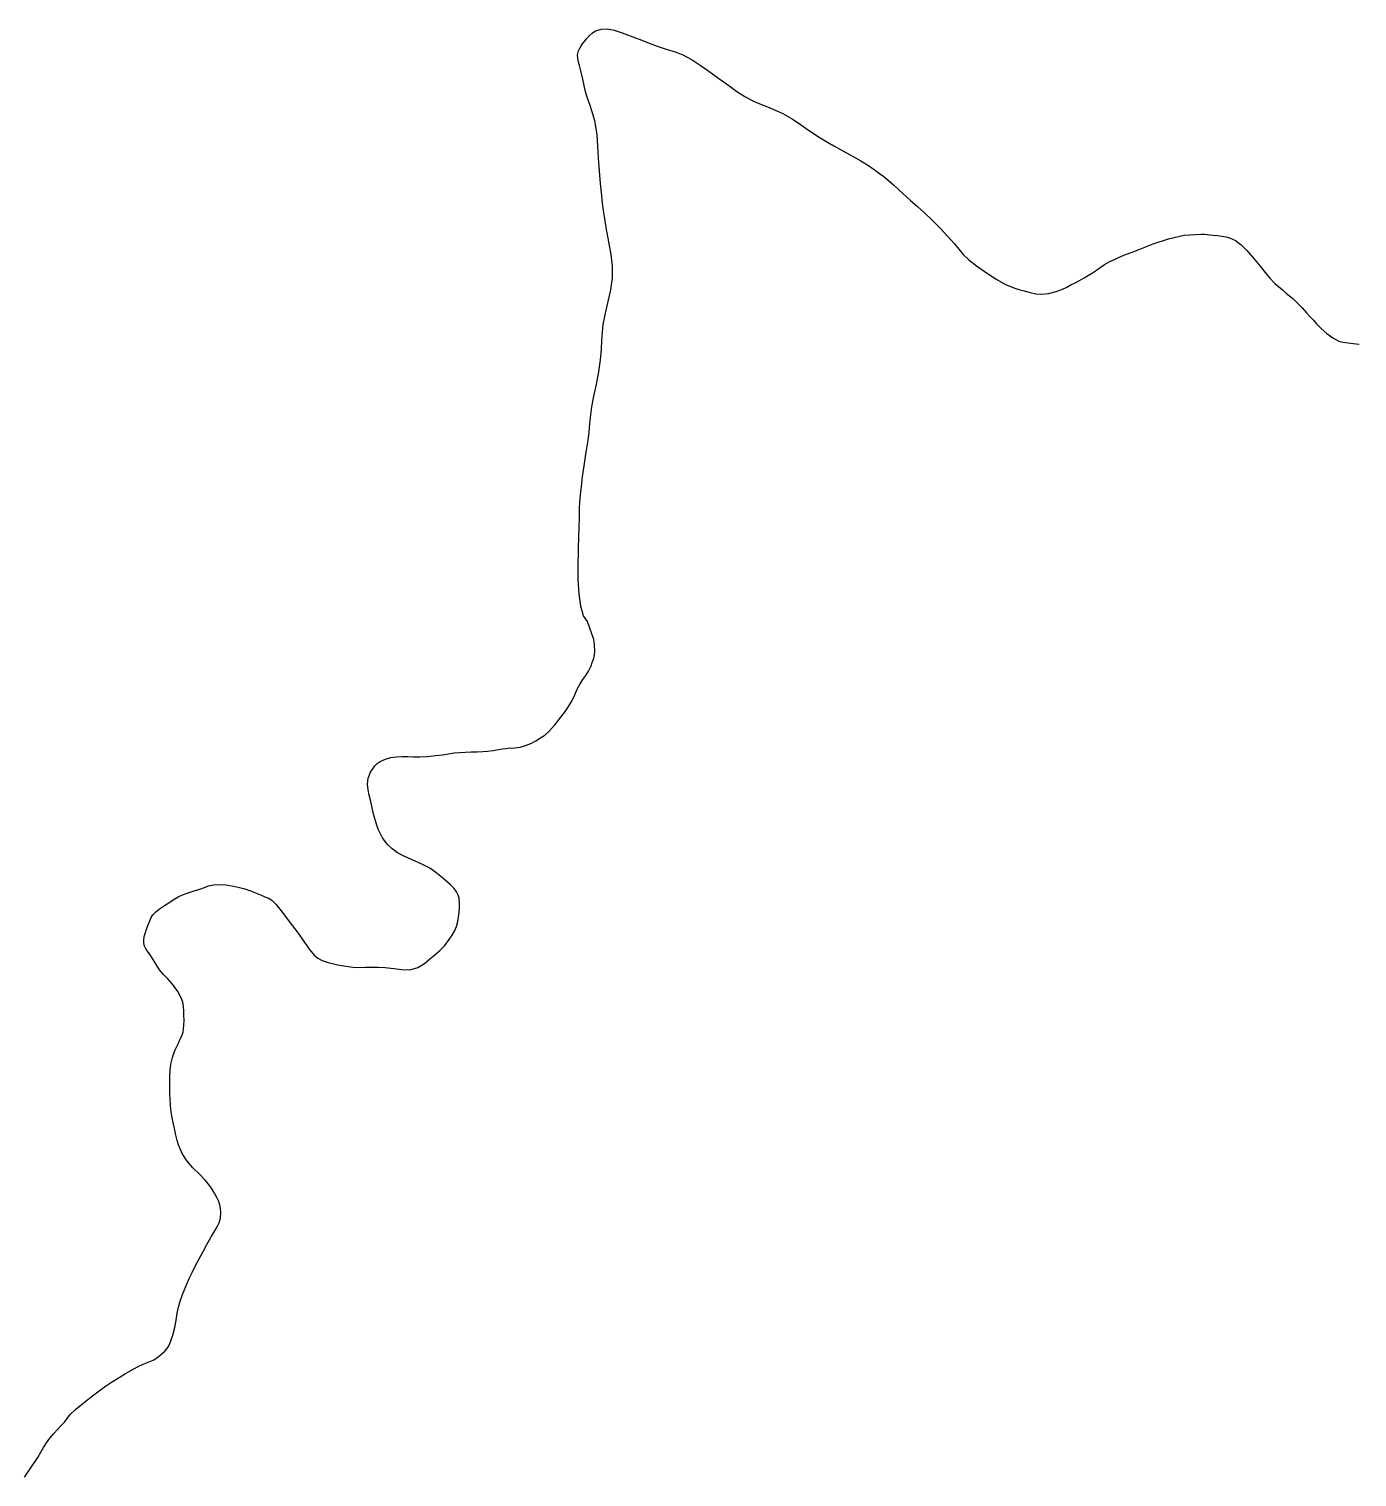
# Model space of a CAD drawing. Header units: inches. Extents: x 11258954 to 11313122, y 3645444 to 3695200.
# Drawn here: x 11273456 to 11274331, y 3691448 to 3692402 of the extents above; entities that cross this region are included whole.
import ezdxf

# ---------------------------------------------------------------- set-up
doc = ezdxf.new("R2010")
doc.units = ezdxf.units.IN
doc.header["$MEASUREMENT"] = 0
doc.layers.add('AnnexationHistory', color=183, linetype='Continuous')
doc.layers.add('ZipCode', color=108, linetype='Continuous')

msp = doc.modelspace()

# ---------------------------------------------------------------- linework, layer by layer
at = {"layer": 'AnnexationHistory'}
msp.add_polyline3d([(11273453.469, 3691448.4375, 0), (11273457.7815, 3691454.5, 0), (11273462.3125, 3691461.3125, 0), (11273464.375, 3691464.75, 0), (11273466.125, 3691467.875, 0), (11273467.969, 3691470.875, 0), (11273470.2815, 3691474.125, 0), (11273472.75, 3691477.125, 0), (11273475.1875, 3691479.75, 0), (11273477.5315, 3691482.1875, 0), (11273479.875, 3691484.5, 0), (11273483.4375, 3691489.5, 0), (11273487.344, 3691493.0625, 0), (11273491.9065, 3691496.9375, 0), (11273497.4375, 3691501.25, 0), (11273502.594, 3691505.125, 0), (11273506.7815, 3691508.1875, 0), (11273510.9065, 3691511, 0), (11273515.7815, 3691514, 0), (11273520.094, 3691516.5625, 0), (11273524.0625, 3691518.875, 0), (11273527.9065, 3691520.9375, 0), (11273531.75, 3691522.75, 0), (11273534.9375, 3691524.0625, 0), (11273538.1875, 3691525.5, 0), (11273541.4065, 3691527.375, 0), (11273544.5, 3691529.9375, 0), (11273546, 3691531.4375, 0), (11273547.25, 3691532.875, 0), (11273548.3125, 3691534.4375, 0), (11273549.2815, 3691536.375, 0), (11273551.219, 3691541.8125, 0), (11273552.5, 3691546.9375, 0), (11273553.344, 3691551.75, 0), (11273554.094, 3691556.3125, 0), (11273554.9065, 3691560.25, 0), (11273556.0315, 3691564.3125, 0), (11273557.5625, 3691568.75, 0), (11273559.6565, 3691573.875, 0), (11273562.0315, 3691579.25, 0), (11273564.0625, 3691583.6875, 0), (11273566.094, 3691587.75, 0), (11273568.4375, 3691592.1875, 0), (11273571.094, 3691597.0625, 0), (11273573.6565, 3691601.6875, 0), (11273576.219, 3691606.1875, 0), (11273576.469, 3691606.625, 0), (11273578.8125, 3691610.5625, 0), (11273580.375, 3691613.1875, 0), (11273581.75, 3691615.9375, 0), (11273582.6565, 3691619, 0), (11273582.8125, 3691622.5625, 0), (11273582.5625, 3691625.3125, 0), (11273582.125, 3691627.625, 0), (11273581.469, 3691629.8125, 0), (11273580.4065, 3691632.125, 0), (11273578.5625, 3691635.5, 0), (11273576.625, 3691638.625, 0), (11273574.625, 3691641.4375, 0), (11273572.4375, 3691644.0625, 0), (11273568.5315, 3691648.0625, 0), (11273564.469, 3691652, 0), (11273560.5625, 3691656.375, 0), (11273557.2815, 3691661.625, 0), (11273555.9375, 3691664.5625, 0), (11273554.9375, 3691667.3125, 0), (11273554.094, 3691670.1875, 0), (11273553.2815, 3691673.625, 0), (11273552.2815, 3691677.9375, 0), (11273551.4065, 3691681.8125, 0), (11273550.6875, 3691685.3125, 0), (11273550.094, 3691688.75, 0), (11273549.594, 3691693.1875, 0), (11273549.344, 3691697.875, 0), (11273549.3125, 3691700.25, 0), (11273549.25, 3691702.75, 0), (11273549.2815, 3691707.9375, 0), (11273549.3125, 3691712.3125, 0), (11273549.375, 3691716.3125, 0), (11273549.8125, 3691720.3125, 0), (11273550.9065, 3691724.6875, 0), (11273551.844, 3691727.375, 0), (11273552.844, 3691729.75, 0), (11273553.844, 3691732, 0), (11273554.875, 3691734.25, 0), (11273555.6565, 3691736, 0), (11273556.469, 3691737.8125, 0), (11273557.25, 3691739.625, 0), (11273558.0625, 3691741.4375, 0), (11273558.5315, 3691745.9375, 0), (11273558.5625, 3691749.25, 0), (11273558.5315, 3691752.375, 0), (11273558.469, 3691755.375, 0), (11273558.2815, 3691758.3125, 0), (11273557.719, 3691761.25, 0), (11273556.5315, 3691764.4375, 0), (11273554.469, 3691768.1875, 0), (11273551.0315, 3691773, 0), (11273547.9375, 3691776.5, 0), (11273545.125, 3691779.4375, 0), (11273542.5, 3691782.5625, 0), (11273540.719, 3691785.25, 0), (11273538.969, 3691788.125, 0), (11273537.1565, 3691791.0625, 0), (11273535.3125, 3691793.6875, 0), (11273534.1875, 3691795.1875, 0), (11273533.1565, 3691796.75, 0), (11273532.4375, 3691798.625, 0), (11273532.125, 3691800.875, 0), (11273532.1565, 3691802.5, 0), (11273532.3125, 3691803.9375, 0), (11273532.594, 3691805.1875, 0), (11273532.9375, 3691806.5, 0), (11273533.875, 3691809.25, 0), (11273534.9375, 3691812.0625, 0), (11273536.0315, 3691814.6875, 0), (11273536.9065, 3691816.875, 0), (11273538.0625, 3691818.8125, 0), (11273539.969, 3691820.75, 0), (11273542.5315, 3691822.75, 0), (11273545.6875, 3691824.8125, 0), (11273549.2815, 3691827.125, 0), (11273552.1565, 3691829.0625, 0), (11273554.8125, 3691830.625, 0), (11273557.6565, 3691832, 0), (11273561.3125, 3691833.3125, 0), (11273565.219, 3691834.5625, 0), (11273568.969, 3691835.6875, 0), (11273572.0315, 3691836.8125, 0), (11273574.7815, 3691837.75, 0), (11273578.0625, 3691838.4375, 0), (11273581.969, 3691838.6875, 0), (11273586.4065, 3691838.375, 0), (11273591.1875, 3691837.625, 0), (11273595.094, 3691836.8125, 0), (11273598.6565, 3691835.75, 0), (11273602.344, 3691834.4375, 0), (11273605.5625, 3691833.1875, 0), (11273608.844, 3691831.875, 0), (11273611.875, 3691830.625, 0), (11273614.3125, 3691829.625, 0), (11273616.6875, 3691828.1875, 0), (11273619.0625, 3691825.75, 0), (11273621.6875, 3691822.5, 0), (11273624.6875, 3691818.4375, 0), (11273628.469, 3691813.375, 0), (11273631.469, 3691809.5, 0), (11273634.094, 3691806.0625, 0), (11273636.6565, 3691802.5, 0), (11273638, 3691800.5, 0), (11273639.375, 3691798.5, 0), (11273640.8125, 3691796.4375, 0), (11273642.25, 3691794.5, 0), (11273644.25, 3691792.1875, 0), (11273646.594, 3691790.25, 0), (11273649.5315, 3691788.625, 0), (11273653.4375, 3691787.3125, 0), (11273659.7815, 3691785.75, 0), (11273665.0315, 3691784.8125, 0), (11273669.6565, 3691784.3125, 0), (11273674.1875, 3691784.125, 0), (11273678, 3691784.1875, 0), (11273682.0625, 3691784.25, 0), (11273686.375, 3691784.25, 0), (11273690.9375, 3691784.125, 0), (11273696.6875, 3691783.4375, 0), (11273702.0315, 3691782.625, 0), (11273707.1875, 3691782.5625, 0), (11273712.469, 3691784.125, 0), (11273714.75, 3691785.375, 0), (11273716.8125, 3691786.75, 0), (11273718.6875, 3691788.1875, 0), (11273720.469, 3691789.6875, 0), (11273723.7815, 3691792.4375, 0), (11273727.0625, 3691795.3125, 0), (11273730.25, 3691798.5625, 0), (11273733.219, 3691802.5, 0), (11273735.1565, 3691805.375, 0), (11273736.719, 3691808.0625, 0), (11273737.969, 3691810.9375, 0), (11273738.8125, 3691814.4375, 0), (11273739.5, 3691818.75, 0), (11273739.9065, 3691822.75, 0), (11273740, 3691826.3125, 0), (11273739.625, 3691829.625, 0), (11273739.0315, 3691831.75, 0), (11273738.0315, 3691833.8125, 0), (11273736.4065, 3691836, 0), (11273734.0315, 3691838.375, 0), (11273728.6875, 3691843.125, 0), (11273724.4375, 3691846.625, 0), (11273720.4065, 3691849.375, 0), (11273715.6565, 3691851.9375, 0), (11273712.375, 3691853.4375, 0), (11273709.125, 3691854.8125, 0), (11273705.969, 3691856.1875, 0), (11273702.9065, 3691857.5625, 0), (11273699.094, 3691859.625, 0), (11273695.5315, 3691862.125, 0), (11273692.2815, 3691865.3125, 0), (11273689.344, 3691869.5, 0), (11273687.719, 3691872.4375, 0), (11273686.469, 3691875.125, 0), (11273685.469, 3691877.75, 0), (11273684.5625, 3691880.6875, 0), (11273683.4065, 3691885, 0), (11273682.4065, 3691889.1875, 0), (11273681.5, 3691893.3125, 0), (11273680.5625, 3691897.4375, 0), (11273679.75, 3691901.125, 0), (11273679.344, 3691904.875, 0), (11273679.719, 3691908.6875, 0), (11273681.344, 3691912.625, 0), (11273682.8125, 3691914.9375, 0), (11273684.25, 3691916.875, 0), (11273685.844, 3691918.5, 0), (11273687.75, 3691919.8125, 0), (11273691.125, 3691921.3125, 0), (11273694.7815, 3691922.25, 0), (11273698.5, 3691922.8125, 0), (11273702.094, 3691923, 0), (11273705.875, 3691922.9375, 0), (11273709.6565, 3691922.8125, 0), (11273713.844, 3691922.75, 0), (11273718.875, 3691923, 0), (11273724.219, 3691923.5625, 0), (11273728.6875, 3691924.1875, 0), (11273732.625, 3691924.8125, 0), (11273736.4065, 3691925.375, 0), (11273739.844, 3691925.6875, 0), (11273743.594, 3691925.9375, 0), (11273747.5625, 3691926.0625, 0), (11273751.594, 3691926.1875, 0), (11273755.219, 3691926.375, 0), (11273758.375, 3691926.625, 0), (11273762.125, 3691927.0625, 0), (11273766.75, 3691927.75, 0), (11273772.0625, 3691928.4375, 0), (11273776.2815, 3691928.8125, 0), (11273779.9065, 3691929.25, 0), (11273783.5, 3691930.1875, 0), (11273786.8125, 3691931.5625, 0), (11273790.1875, 3691933.25, 0), (11273793.375, 3691935.25, 0), (11273794.9375, 3691936.375, 0), (11273796.2815, 3691937.375, 0), (11273798.5, 3691939.3125, 0), (11273800.5625, 3691941.375, 0), (11273802.6875, 3691943.875, 0), (11273805.0625, 3691946.9375, 0), (11273807.25, 3691949.75, 0), (11273809.094, 3691952.0625, 0), (11273810.719, 3691954.1875, 0), (11273812.219, 3691956.5, 0), (11273814.0625, 3691960, 0), (11273815.8125, 3691963.6875, 0), (11273817.5315, 3691967.4375, 0), (11273819.4065, 3691970.875, 0), (11273821.219, 3691973.625, 0), (11273823.125, 3691976.3125, 0), (11273824.969, 3691979.25, 0), (11273826.594, 3691982.8125, 0), (11273827.362, 3691984.8945, 0), (11273827.5625, 3691985.4375, 0), (11273828.3125, 3691987.6875, 0), (11273828.7815, 3691990, 0), (11273829, 3691992.4375, 0), (11273828.844, 3691996.625, 0), (11273828.4065, 3692000, 0), (11273824.1875, 3692012, 0), (11273821.5315, 3692015.75, 0), (11273819.75, 3692022, 0), (11273818.6875, 3692030.1875, 0), (11273818.1875, 3692039.625, 0), (11273818.094, 3692046.125, 0), (11273818.125, 3692051.375, 0), (11273818.219, 3692055.9375, 0), (11273818.375, 3692060.625, 0), (11273818.5625, 3692067.0625, 0), (11273818.719, 3692073.875, 0), (11273818.875, 3692080.5, 0), (11273819, 3692086.1875, 0), (11273819.1875, 3692090.5, 0), (11273819.594, 3692095.25, 0), (11273820.1875, 3692100.75, 0), (11273821, 3692107.1875, 0), (11273822.0315, 3692114.5, 0), (11273823, 3692120.5, 0), (11273823.844, 3692126, 0), (11273824.594, 3692131.4375, 0), (11273825.219, 3692136.75, 0), (11273825.8125, 3692142.3125, 0), (11273826.4375, 3692147.9375, 0), (11273827.1875, 3692153.25, 0), (11273828.5, 3692160.3125, 0), (11273829.969, 3692167.25, 0), (11273831.469, 3692175, 0), (11273832.7815, 3692184.25, 0), (11273833.4065, 3692191.1875, 0), (11273833.75, 3692197.125, 0), (11273834.0315, 3692202.4375, 0), (11273834.594, 3692207.625, 0), (11273836, 3692214.9375, 0), (11273837.7815, 3692222.625, 0), (11273839.5, 3692230.4375, 0), (11273840.594, 3692238.0625, 0), (11273840.6565, 3692245.9375, 0), (11273839.7815, 3692253.6875, 0), (11273838.3125, 3692262, 0), (11273836.594, 3692271.4375, 0), (11273835.625, 3692277.375, 0), (11273834.844, 3692282.5625, 0), (11273834.1875, 3692287.4375, 0), (11273833.594, 3692292.25, 0), (11273832.75, 3692300.3125, 0), (11273832.0315, 3692308.75, 0), (11273831.4065, 3692317.1875, 0), (11273831, 3692325.0625, 0), (11273830.844, 3692328.75, 0), (11273830.594, 3692332.5, 0), (11273830.0315, 3692336.6875, 0), (11273829, 3692341.6875, 0), (11273827.375, 3692347.625, 0), (11273825.8125, 3692352.4375, 0), (11273824.3125, 3692356.6875, 0), (11273823, 3692360.875, 0), (11273822, 3692364.875, 0), (11273821.0625, 3692369.1875, 0), (11273820.094, 3692373.625, 0), (11273819, 3692378.0625, 0), (11273818.3125, 3692380.375, 0), (11273817.8125, 3692382.6875, 0), (11273817.75, 3692385.0625, 0), (11273818.375, 3692387.6875, 0), (11273819.1875, 3692389.5, 0), (11273820.0625, 3692391.0625, 0), (11273821, 3692392.375, 0), (11273822, 3692393.6875, 0), (11273823.625, 3692395.6875, 0), (11273825.4375, 3692397.6875, 0), (11273827.4065, 3692399.5, 0), (11273829.594, 3692400.875, 0), (11273833.375, 3692402.125, 0), (11273837.344, 3692402.1875, 0), (11273841.75, 3692401.3125, 0), (11273847, 3692399.6875, 0), (11273854.1565, 3692397.0625, 0), (11273859.9065, 3692394.8125, 0), (11273864.9375, 3692392.75, 0), (11273870, 3692390.875, 0), (11273874.0315, 3692389.5625, 0), (11273878.3125, 3692388.25, 0), (11273882.6875, 3692386.8125, 0), (11273887, 3692385.0625, 0), (11273893.094, 3692381.9375, 0), (11273898.5, 3692378.375, 0), (11273904.125, 3692374.3125, 0), (11273910.8125, 3692369.5, 0), (11273917.1875, 3692364.9375, 0), (11273922.6565, 3692361.0625, 0), (11273927.719, 3692357.75, 0), (11273933, 3692354.875, 0), (11273937.719, 3692352.8125, 0), (11273942.719, 3692350.8125, 0), (11273947.8125, 3692348.75, 0), (11273952.8125, 3692346.4375, 0), (11273958.9375, 3692342.9375, 0), (11273964.5315, 3692339.1875, 0), (11273970.4065, 3692335.0625, 0), (11273977.4065, 3692330.4375, 0), (11273982.1875, 3692327.5625, 0), (11273986.375, 3692325.125, 0), (11273990.3125, 3692323, 0), (11273994.219, 3692320.875, 0), (11273999.125, 3692318.125, 0), (11274004.1875, 3692315.25, 0), (11274009.1565, 3692312.1875, 0), (11274013.8125, 3692309.0625, 0), (11274016.594, 3692307.0625, 0), (11274019.25, 3692304.9375, 0), (11274022.1565, 3692302.5, 0), (11274025.625, 3692299.4375, 0), (11274031.875, 3692293.875, 0), (11274037, 3692289.3125, 0), (11274041.5315, 3692285.1875, 0), (11274046.0315, 3692281.0625, 0), (11274051.0625, 3692276.3125, 0), (11274056.25, 3692271.125, 0), (11274061.3125, 3692265.8125, 0), (11274065.844, 3692260.625, 0), (11274068.6875, 3692257.0625, 0), (11274071.625, 3692253.625, 0), (11274075.2815, 3692250.0625, 0), (11274080.25, 3692246.25, 0), (11274087.6565, 3692241.125, 0), (11274093.6875, 3692237.125, 0), (11274099.375, 3692233.9375, 0), (11274105.6565, 3692231.4375, 0), (11274108.1875, 3692230.6875, 0), (11274110.7815, 3692229.9375, 0), (11274113.3125, 3692229.3125, 0), (11274115.6565, 3692228.625, 0), (11274119.4065, 3692227.75, 0), (11274123.4065, 3692227.4375, 0), (11274127.844, 3692227.875, 0), (11274132.844, 3692229.25, 0), (11274136.625, 3692230.6875, 0), (11274139.75, 3692232.125, 0), (11274142.5, 3692233.5625, 0), (11274145.25, 3692235.0625, 0), (11274148.1565, 3692236.625, 0), (11274151.219, 3692238.25, 0), (11274154.1565, 3692239.9375, 0), (11274156.844, 3692241.625, 0), (11274159.2815, 3692243.375, 0), (11274161.7815, 3692245.1875, 0), (11274164.6565, 3692247.0625, 0), (11274168.25, 3692249.0625, 0), (11274171.169, 3692250.4475, 0), (11274173.7815, 3692251.6875, 0), (11274178.5625, 3692253.6875, 0), (11274182.844, 3692255.25, 0), (11274186.875, 3692256.625, 0), (11274196.6565, 3692260.625, 0), (11274206.6875, 3692264.0625, 0), (11274217.1565, 3692266.375, 0), (11274228.2815, 3692267.0625, 0), (11274230.2815, 3692267, 0), (11274232.1565, 3692266.875, 0), (11274234.0625, 3692266.6875, 0), (11274236.0625, 3692266.4375, 0), (11274239, 3692266.0625, 0), (11274241.8125, 3692265.6875, 0), (11274244.4375, 3692265.25, 0), (11274246.875, 3692264.625, 0), (11274250.9065, 3692262.8125, 0), (11274254.5625, 3692260, 0), (11274258.344, 3692256.1875, 0), (11274262.6875, 3692251.25, 0), (11274267.0625, 3692246.0625, 0), (11274270.469, 3692241.8125, 0), (11274273.5315, 3692238.125, 0), (11274276.875, 3692234.625, 0), (11274279.219, 3692232.5, 0), (11274281.75, 3692230.375, 0), (11274284.2815, 3692228.25, 0), (11274286.6875, 3692226.25, 0), (11274288.5625, 3692224.5625, 0), (11274290.375, 3692222.875, 0), (11274292.375, 3692220.875, 0), (11274294.6875, 3692218.4375, 0), (11274297.625, 3692215.3125, 0), (11274300.0625, 3692212.6875, 0), (11274302.1875, 3692210.375, 0), (11274304.2815, 3692208.0625, 0), (11274307.375, 3692204.8125, 0), (11274310.969, 3692201.5625, 0), (11274314.875, 3692198.6875, 0), (11274318.9065, 3692196.625, 0), (11274321.875, 3692195.8125, 0), (11274324.969, 3692195.375, 0), (11274328.375, 3692195.0625, 0), (11274332.2815, 3692194.625, 0)], dxfattribs=at)
at = {"layer": 'ZipCode'}
msp.add_polyline3d([(11273453.469, 3691448.4375, 0), (11273457.7815, 3691454.5, 0), (11273462.3125, 3691461.3125, 0), (11273464.375, 3691464.75, 0), (11273466.125, 3691467.875, 0), (11273467.969, 3691470.875, 0), (11273470.2815, 3691474.125, 0), (11273472.75, 3691477.125, 0), (11273475.1875, 3691479.75, 0), (11273477.5315, 3691482.1875, 0), (11273479.875, 3691484.5, 0), (11273483.4375, 3691489.5, 0), (11273487.344, 3691493.0625, 0), (11273491.9065, 3691496.9375, 0), (11273497.4375, 3691501.25, 0), (11273502.594, 3691505.125, 0), (11273506.7815, 3691508.1875, 0), (11273510.9065, 3691511, 0), (11273515.7815, 3691514, 0), (11273520.094, 3691516.5625, 0), (11273524.0625, 3691518.875, 0), (11273527.9065, 3691520.9375, 0), (11273531.75, 3691522.75, 0), (11273534.9375, 3691524.0625, 0), (11273538.1875, 3691525.5, 0), (11273541.4065, 3691527.375, 0), (11273544.5, 3691529.9375, 0), (11273546, 3691531.4375, 0), (11273547.25, 3691532.875, 0), (11273548.3125, 3691534.4375, 0), (11273549.2815, 3691536.375, 0), (11273551.219, 3691541.8125, 0), (11273552.5, 3691546.9375, 0), (11273553.344, 3691551.75, 0), (11273554.094, 3691556.3125, 0), (11273554.9065, 3691560.25, 0), (11273556.0315, 3691564.3125, 0), (11273557.5625, 3691568.75, 0), (11273559.6565, 3691573.875, 0), (11273562.0315, 3691579.25, 0), (11273564.0625, 3691583.6875, 0), (11273566.094, 3691587.75, 0), (11273568.4375, 3691592.1875, 0), (11273571.094, 3691597.0625, 0), (11273573.6565, 3691601.6875, 0), (11273576.219, 3691606.1875, 0), (11273576.469, 3691606.625, 0), (11273578.8125, 3691610.5625, 0), (11273580.375, 3691613.1875, 0), (11273581.75, 3691615.9375, 0), (11273582.6565, 3691619, 0), (11273582.8125, 3691622.5625, 0), (11273582.5625, 3691625.3125, 0), (11273582.125, 3691627.625, 0), (11273581.469, 3691629.8125, 0), (11273580.4065, 3691632.125, 0), (11273578.5625, 3691635.5, 0), (11273576.625, 3691638.625, 0), (11273574.625, 3691641.4375, 0), (11273572.4375, 3691644.0625, 0), (11273568.5315, 3691648.0625, 0), (11273564.469, 3691652, 0), (11273560.5625, 3691656.375, 0), (11273557.2815, 3691661.625, 0), (11273555.9375, 3691664.5625, 0), (11273554.9375, 3691667.3125, 0), (11273554.094, 3691670.1875, 0), (11273553.2815, 3691673.625, 0), (11273552.2815, 3691677.9375, 0), (11273551.4065, 3691681.8125, 0), (11273550.6875, 3691685.3125, 0), (11273550.094, 3691688.75, 0), (11273549.594, 3691693.1875, 0), (11273549.344, 3691697.875, 0), (11273549.3125, 3691700.25, 0), (11273549.25, 3691702.75, 0), (11273549.2815, 3691707.9375, 0), (11273549.3125, 3691712.3125, 0), (11273549.375, 3691716.3125, 0), (11273549.8125, 3691720.3125, 0), (11273550.9065, 3691724.6875, 0), (11273551.844, 3691727.375, 0), (11273552.844, 3691729.75, 0), (11273553.844, 3691732, 0), (11273554.875, 3691734.25, 0), (11273555.6565, 3691736, 0), (11273556.469, 3691737.8125, 0), (11273557.25, 3691739.625, 0), (11273558.0625, 3691741.4375, 0), (11273558.5315, 3691745.9375, 0), (11273558.5625, 3691749.25, 0), (11273558.5315, 3691752.375, 0), (11273558.469, 3691755.375, 0), (11273558.2815, 3691758.3125, 0), (11273557.719, 3691761.25, 0), (11273556.5315, 3691764.4375, 0), (11273554.469, 3691768.1875, 0), (11273551.0315, 3691773, 0), (11273547.9375, 3691776.5, 0), (11273545.125, 3691779.4375, 0), (11273542.5, 3691782.5625, 0), (11273540.719, 3691785.25, 0), (11273538.969, 3691788.125, 0), (11273537.1565, 3691791.0625, 0), (11273535.3125, 3691793.6875, 0), (11273534.1875, 3691795.1875, 0), (11273533.1565, 3691796.75, 0), (11273532.4375, 3691798.625, 0), (11273532.125, 3691800.875, 0), (11273532.1565, 3691802.5, 0), (11273532.3125, 3691803.9375, 0), (11273532.594, 3691805.1875, 0), (11273532.9375, 3691806.5, 0), (11273533.875, 3691809.25, 0), (11273534.9375, 3691812.0625, 0), (11273536.0315, 3691814.6875, 0), (11273536.9065, 3691816.875, 0), (11273538.0625, 3691818.8125, 0), (11273539.969, 3691820.75, 0), (11273542.5315, 3691822.75, 0), (11273545.6875, 3691824.8125, 0), (11273549.2815, 3691827.125, 0), (11273552.1565, 3691829.0625, 0), (11273554.8125, 3691830.625, 0), (11273557.6565, 3691832, 0), (11273561.3125, 3691833.3125, 0), (11273565.219, 3691834.5625, 0), (11273568.969, 3691835.6875, 0), (11273572.0315, 3691836.8125, 0), (11273574.7815, 3691837.75, 0), (11273578.0625, 3691838.4375, 0), (11273581.969, 3691838.6875, 0), (11273586.4065, 3691838.375, 0), (11273591.1875, 3691837.625, 0), (11273595.094, 3691836.8125, 0), (11273598.6565, 3691835.75, 0), (11273602.344, 3691834.4375, 0), (11273605.5625, 3691833.1875, 0), (11273608.844, 3691831.875, 0), (11273611.875, 3691830.625, 0), (11273614.3125, 3691829.625, 0), (11273616.6875, 3691828.1875, 0), (11273619.0625, 3691825.75, 0), (11273621.6875, 3691822.5, 0), (11273624.6875, 3691818.4375, 0), (11273628.469, 3691813.375, 0), (11273631.469, 3691809.5, 0), (11273634.094, 3691806.0625, 0), (11273636.6565, 3691802.5, 0), (11273638, 3691800.5, 0), (11273639.375, 3691798.5, 0), (11273640.8125, 3691796.4375, 0), (11273642.25, 3691794.5, 0), (11273644.25, 3691792.1875, 0), (11273646.594, 3691790.25, 0), (11273649.5315, 3691788.625, 0), (11273653.4375, 3691787.3125, 0), (11273659.7815, 3691785.75, 0), (11273665.0315, 3691784.8125, 0), (11273669.6565, 3691784.3125, 0), (11273674.1875, 3691784.125, 0), (11273678, 3691784.1875, 0), (11273682.0625, 3691784.25, 0), (11273686.375, 3691784.25, 0), (11273690.9375, 3691784.125, 0), (11273696.6875, 3691783.4375, 0), (11273702.0315, 3691782.625, 0), (11273707.1875, 3691782.5625, 0), (11273712.469, 3691784.125, 0), (11273714.75, 3691785.375, 0), (11273716.8125, 3691786.75, 0), (11273718.6875, 3691788.1875, 0), (11273720.469, 3691789.6875, 0), (11273723.7815, 3691792.4375, 0), (11273727.0625, 3691795.3125, 0), (11273730.25, 3691798.5625, 0), (11273733.219, 3691802.5, 0), (11273735.1565, 3691805.375, 0), (11273736.719, 3691808.0625, 0), (11273737.969, 3691810.9375, 0), (11273738.8125, 3691814.4375, 0), (11273739.5, 3691818.75, 0), (11273739.9065, 3691822.75, 0), (11273740, 3691826.3125, 0), (11273739.625, 3691829.625, 0), (11273739.0315, 3691831.75, 0), (11273738.0315, 3691833.8125, 0), (11273736.4065, 3691836, 0), (11273734.0315, 3691838.375, 0), (11273728.6875, 3691843.125, 0), (11273724.4375, 3691846.625, 0), (11273720.4065, 3691849.375, 0), (11273715.6565, 3691851.9375, 0), (11273712.375, 3691853.4375, 0), (11273709.125, 3691854.8125, 0), (11273705.969, 3691856.1875, 0), (11273702.9065, 3691857.5625, 0), (11273699.094, 3691859.625, 0), (11273695.5315, 3691862.125, 0), (11273692.2815, 3691865.3125, 0), (11273689.344, 3691869.5, 0), (11273687.719, 3691872.4375, 0), (11273686.469, 3691875.125, 0), (11273685.469, 3691877.75, 0), (11273684.5625, 3691880.6875, 0), (11273683.4065, 3691885, 0), (11273682.4065, 3691889.1875, 0), (11273681.5, 3691893.3125, 0), (11273680.5625, 3691897.4375, 0), (11273679.75, 3691901.125, 0), (11273679.344, 3691904.875, 0), (11273679.719, 3691908.6875, 0), (11273681.344, 3691912.625, 0), (11273682.8125, 3691914.9375, 0), (11273684.25, 3691916.875, 0), (11273685.844, 3691918.5, 0), (11273687.75, 3691919.8125, 0), (11273691.125, 3691921.3125, 0), (11273694.7815, 3691922.25, 0), (11273698.5, 3691922.8125, 0), (11273702.094, 3691923, 0), (11273705.875, 3691922.9375, 0), (11273709.6565, 3691922.8125, 0), (11273713.844, 3691922.75, 0), (11273718.875, 3691923, 0), (11273724.219, 3691923.5625, 0), (11273728.6875, 3691924.1875, 0), (11273732.625, 3691924.8125, 0), (11273736.4065, 3691925.375, 0), (11273739.844, 3691925.6875, 0), (11273743.594, 3691925.9375, 0), (11273747.5625, 3691926.0625, 0), (11273751.594, 3691926.1875, 0), (11273755.219, 3691926.375, 0), (11273758.375, 3691926.625, 0), (11273762.125, 3691927.0625, 0), (11273766.75, 3691927.75, 0), (11273772.0625, 3691928.4375, 0), (11273776.2815, 3691928.8125, 0), (11273779.9065, 3691929.25, 0), (11273783.5, 3691930.1875, 0), (11273786.8125, 3691931.5625, 0), (11273790.1875, 3691933.25, 0), (11273793.375, 3691935.25, 0), (11273794.9375, 3691936.375, 0), (11273796.2815, 3691937.375, 0), (11273798.5, 3691939.3125, 0), (11273800.5625, 3691941.375, 0), (11273802.6875, 3691943.875, 0), (11273805.0625, 3691946.9375, 0), (11273807.25, 3691949.75, 0), (11273809.094, 3691952.0625, 0), (11273810.719, 3691954.1875, 0), (11273812.219, 3691956.5, 0), (11273814.0625, 3691960, 0), (11273815.8125, 3691963.6875, 0), (11273817.5315, 3691967.4375, 0), (11273819.4065, 3691970.875, 0), (11273821.219, 3691973.625, 0), (11273823.125, 3691976.3125, 0), (11273824.969, 3691979.25, 0), (11273826.594, 3691982.8125, 0), (11273827.362, 3691984.8945, 0), (11273827.5625, 3691985.4375, 0), (11273828.3125, 3691987.6875, 0), (11273828.7815, 3691990, 0), (11273829, 3691992.4375, 0), (11273828.844, 3691996.625, 0), (11273828.4065, 3692000, 0), (11273824.1875, 3692012, 0), (11273821.5315, 3692015.75, 0), (11273819.75, 3692022, 0), (11273818.6875, 3692030.1875, 0), (11273818.1875, 3692039.625, 0), (11273818.094, 3692046.125, 0), (11273818.125, 3692051.375, 0), (11273818.219, 3692055.9375, 0), (11273818.375, 3692060.625, 0), (11273818.5625, 3692067.0625, 0), (11273818.719, 3692073.875, 0), (11273818.875, 3692080.5, 0), (11273819, 3692086.1875, 0), (11273819.1875, 3692090.5, 0), (11273819.594, 3692095.25, 0), (11273820.1875, 3692100.75, 0), (11273821, 3692107.1875, 0), (11273822.0315, 3692114.5, 0), (11273823, 3692120.5, 0), (11273823.844, 3692126, 0), (11273824.594, 3692131.4375, 0), (11273825.219, 3692136.75, 0), (11273825.8125, 3692142.3125, 0), (11273826.4375, 3692147.9375, 0), (11273827.1875, 3692153.25, 0), (11273828.5, 3692160.3125, 0), (11273829.969, 3692167.25, 0), (11273831.469, 3692175, 0), (11273832.7815, 3692184.25, 0), (11273833.4065, 3692191.1875, 0), (11273833.75, 3692197.125, 0), (11273834.0315, 3692202.4375, 0), (11273834.594, 3692207.625, 0), (11273836, 3692214.9375, 0), (11273837.7815, 3692222.625, 0), (11273839.5, 3692230.4375, 0), (11273840.594, 3692238.0625, 0), (11273840.6565, 3692245.9375, 0), (11273839.7815, 3692253.6875, 0), (11273838.3125, 3692262, 0), (11273836.594, 3692271.4375, 0), (11273835.625, 3692277.375, 0), (11273834.844, 3692282.5625, 0), (11273834.1875, 3692287.4375, 0), (11273833.594, 3692292.25, 0), (11273832.75, 3692300.3125, 0), (11273832.0315, 3692308.75, 0), (11273831.4065, 3692317.1875, 0), (11273831, 3692325.0625, 0), (11273830.844, 3692328.75, 0), (11273830.594, 3692332.5, 0), (11273830.0315, 3692336.6875, 0), (11273829, 3692341.6875, 0), (11273827.375, 3692347.625, 0), (11273825.8125, 3692352.4375, 0), (11273824.3125, 3692356.6875, 0), (11273823, 3692360.875, 0), (11273822, 3692364.875, 0), (11273821.0625, 3692369.1875, 0), (11273820.094, 3692373.625, 0), (11273819, 3692378.0625, 0), (11273818.3125, 3692380.375, 0), (11273817.8125, 3692382.6875, 0), (11273817.75, 3692385.0625, 0), (11273818.375, 3692387.6875, 0), (11273819.1875, 3692389.5, 0), (11273820.0625, 3692391.0625, 0), (11273821, 3692392.375, 0), (11273822, 3692393.6875, 0), (11273823.625, 3692395.6875, 0), (11273825.4375, 3692397.6875, 0), (11273827.4065, 3692399.5, 0), (11273829.594, 3692400.875, 0), (11273833.375, 3692402.125, 0), (11273837.344, 3692402.1875, 0), (11273841.75, 3692401.3125, 0), (11273847, 3692399.6875, 0), (11273854.1565, 3692397.0625, 0), (11273859.9065, 3692394.8125, 0), (11273864.9375, 3692392.75, 0), (11273870, 3692390.875, 0), (11273874.0315, 3692389.5625, 0), (11273878.3125, 3692388.25, 0), (11273882.6875, 3692386.8125, 0), (11273887, 3692385.0625, 0), (11273893.094, 3692381.9375, 0), (11273898.5, 3692378.375, 0), (11273904.125, 3692374.3125, 0), (11273910.8125, 3692369.5, 0), (11273917.1875, 3692364.9375, 0), (11273922.6565, 3692361.0625, 0), (11273927.719, 3692357.75, 0), (11273933, 3692354.875, 0), (11273937.719, 3692352.8125, 0), (11273942.719, 3692350.8125, 0), (11273947.8125, 3692348.75, 0), (11273952.8125, 3692346.4375, 0), (11273958.9375, 3692342.9375, 0), (11273964.5315, 3692339.1875, 0), (11273970.4065, 3692335.0625, 0), (11273977.4065, 3692330.4375, 0), (11273982.1875, 3692327.5625, 0), (11273986.375, 3692325.125, 0), (11273990.3125, 3692323, 0), (11273994.219, 3692320.875, 0), (11273999.125, 3692318.125, 0), (11274004.1875, 3692315.25, 0), (11274009.1565, 3692312.1875, 0), (11274013.8125, 3692309.0625, 0), (11274016.594, 3692307.0625, 0), (11274019.25, 3692304.9375, 0), (11274022.1565, 3692302.5, 0), (11274025.625, 3692299.4375, 0), (11274031.875, 3692293.875, 0), (11274037, 3692289.3125, 0), (11274041.5315, 3692285.1875, 0), (11274046.0315, 3692281.0625, 0), (11274051.0625, 3692276.3125, 0), (11274056.25, 3692271.125, 0), (11274061.3125, 3692265.8125, 0), (11274065.844, 3692260.625, 0), (11274068.6875, 3692257.0625, 0), (11274071.625, 3692253.625, 0), (11274075.2815, 3692250.0625, 0), (11274080.25, 3692246.25, 0), (11274087.6565, 3692241.125, 0), (11274093.6875, 3692237.125, 0), (11274099.375, 3692233.9375, 0), (11274105.6565, 3692231.4375, 0), (11274108.1875, 3692230.6875, 0), (11274110.7815, 3692229.9375, 0), (11274113.3125, 3692229.3125, 0), (11274115.6565, 3692228.625, 0), (11274119.4065, 3692227.75, 0), (11274123.4065, 3692227.4375, 0), (11274127.844, 3692227.875, 0), (11274132.844, 3692229.25, 0), (11274136.625, 3692230.6875, 0), (11274139.75, 3692232.125, 0), (11274142.5, 3692233.5625, 0), (11274145.25, 3692235.0625, 0), (11274148.1565, 3692236.625, 0), (11274151.219, 3692238.25, 0), (11274154.1565, 3692239.9375, 0), (11274156.844, 3692241.625, 0), (11274159.2815, 3692243.375, 0), (11274161.7815, 3692245.1875, 0), (11274164.6565, 3692247.0625, 0), (11274168.25, 3692249.0625, 0), (11274171.169, 3692250.4475, 0), (11274173.7815, 3692251.6875, 0), (11274178.5625, 3692253.6875, 0), (11274182.844, 3692255.25, 0), (11274186.875, 3692256.625, 0), (11274196.6565, 3692260.625, 0), (11274206.6875, 3692264.0625, 0), (11274217.1565, 3692266.375, 0), (11274228.2815, 3692267.0625, 0), (11274230.2815, 3692267, 0), (11274232.1565, 3692266.875, 0), (11274234.0625, 3692266.6875, 0), (11274236.0625, 3692266.4375, 0), (11274239, 3692266.0625, 0), (11274241.8125, 3692265.6875, 0), (11274244.4375, 3692265.25, 0), (11274246.875, 3692264.625, 0), (11274250.9065, 3692262.8125, 0), (11274254.5625, 3692260, 0), (11274258.344, 3692256.1875, 0), (11274262.6875, 3692251.25, 0), (11274267.0625, 3692246.0625, 0), (11274270.469, 3692241.8125, 0), (11274273.5315, 3692238.125, 0), (11274276.875, 3692234.625, 0), (11274279.219, 3692232.5, 0), (11274281.75, 3692230.375, 0), (11274284.2815, 3692228.25, 0), (11274286.6875, 3692226.25, 0), (11274288.5625, 3692224.5625, 0), (11274290.375, 3692222.875, 0), (11274292.375, 3692220.875, 0), (11274294.6875, 3692218.4375, 0), (11274297.625, 3692215.3125, 0), (11274300.0625, 3692212.6875, 0), (11274302.1875, 3692210.375, 0), (11274304.2815, 3692208.0625, 0), (11274307.375, 3692204.8125, 0), (11274310.969, 3692201.5625, 0), (11274314.875, 3692198.6875, 0), (11274318.9065, 3692196.625, 0), (11274321.875, 3692195.8125, 0), (11274324.969, 3692195.375, 0), (11274328.375, 3692195.0625, 0), (11274332.2815, 3692194.625, 0)], dxfattribs=at)

doc.saveas('drawing.dxf')
